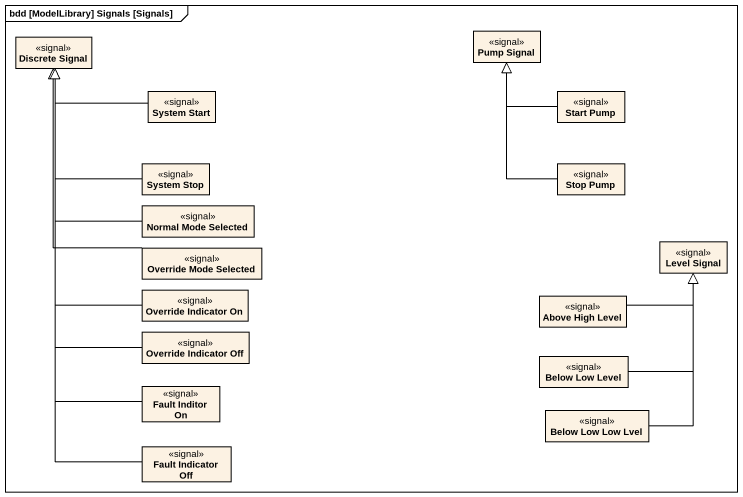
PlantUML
@startuml
mainframe bdd [ModelLibrary] Signals [Signals]
hide circle
hide empty members
class "Discrete Signal" as Discrete_Signal <<signal>>
class "Pump Signal" as Pump_Signal <<signal>>
class "System Start" as System_Start <<signal>>
class "Start Pump" as Start_Pump <<signal>>
class "System Stop" as System_Stop <<signal>>
class "Stop Pump" as Stop_Pump <<signal>>
class "Normal Mode Selected" as Normal_Mode_Selected <<signal>>
class "Override Mode Selected" as Override_Mode_Selected <<signal>>
class "Level Signal" as Level_Signal <<signal>>
class "Override Indicator On" as Override_Indicator_On <<signal>>
class "Above High Level" as Above_High_Level <<signal>>
class "Override Indicator Off" as Override_Indicator_Off <<signal>>
class "Below Low Level" as Below_Low_Level <<signal>>
class "Fault Inditor On" as Fault_Inditor_On <<signal>>
class "Below Low Low Lvel" as Below_Low_Low_Lvel <<signal>>
class "Fault Indicator Off" as Fault_Indicator_Off <<signal>>
System_Start -left-|> Discrete_Signal
Start_Pump -up-|> Pump_Signal
System_Stop -up-|> Discrete_Signal
Stop_Pump -up-|> Pump_Signal
Normal_Mode_Selected -up-|> Discrete_Signal
Override_Mode_Selected -up-|> Discrete_Signal
Override_Indicator_On -up-|> Discrete_Signal
Above_High_Level -right-|> Level_Signal
Override_Indicator_Off -up-|> Discrete_Signal
Below_Low_Level -up-|> Level_Signal
Fault_Inditor_On -up-|> Discrete_Signal
Below_Low_Low_Lvel -up-|> Level_Signal
Fault_Indicator_Off -up-|> Discrete_Signal
@enduml
